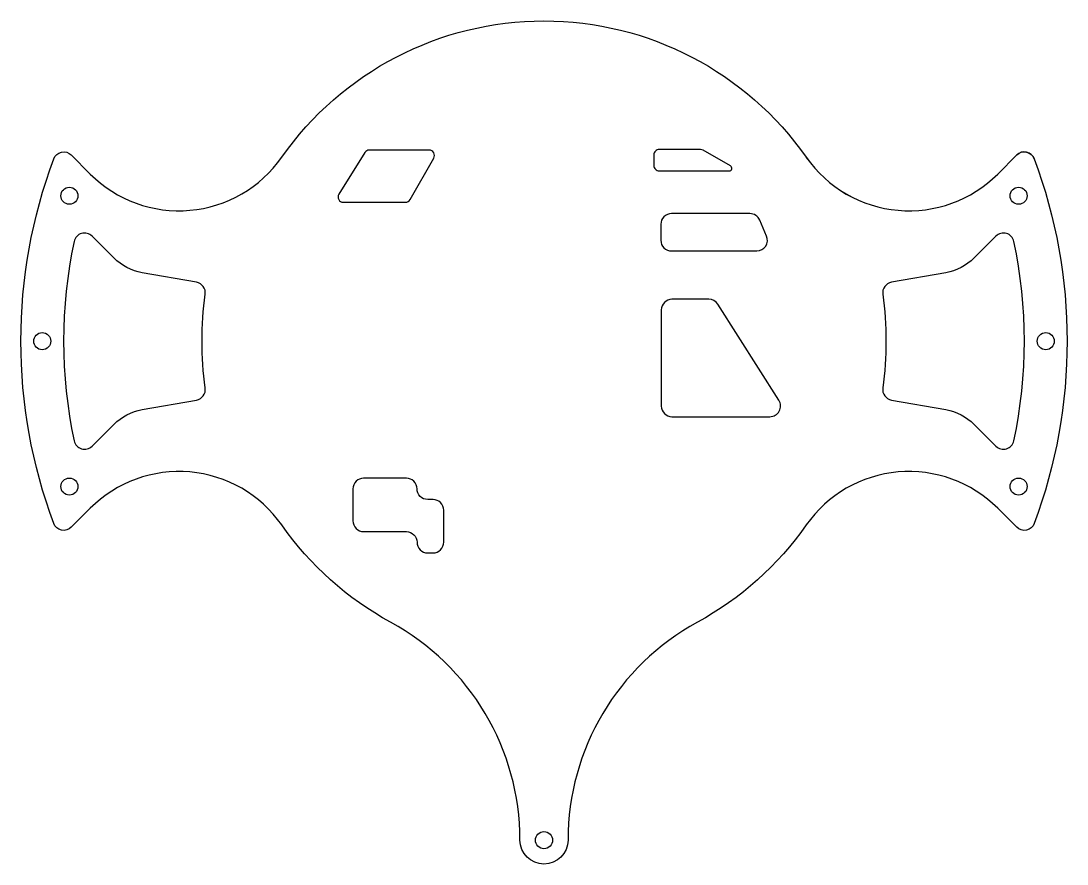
# Model space of a CAD drawing. Header units: millimetres. Extents: x -98 to 98, y -95 to 63.
import ezdxf

# ---------------------------------------------------------------- set-up
doc = ezdxf.new("R2010")
doc.units = ezdxf.units.MM
doc.layers.add('Layer 3 Sketches', color=254, linetype='Continuous', true_color=0xc2ced6)

msp = doc.modelspace()

# ---------------------------------------------------------------- linework, layer by layer
for p, q in [((-23.79, -24.63, 1.57), (-23.79, -24.63, 1.57)), ((-23.79, -34.63, 1.57), (-23.79, -34.63, 1.57))]:
    msp.add_line(p, q)
at = {"elevation": -0.03}
for points in [[(-33.57, 38.37), (-38.44, 30.59, 0.589077), (-37.59, 29.06), (-25.97, 29.06, 0.269187), (-25.1, 29.57), (-20.66, 37.35, 0.575811), (-21.53, 38.84), (-32.73, 38.84, 0.258593)], [(20.57, 37.95), (20.57, 35.95, 0.414214), (21.57, 34.95), (34.57, 34.95), (34.69, 34.95, 0.769097), (34.94, 35.88), (29.8, 38.82, 0.13052), (29.31, 38.95), (27.57, 38.95), (25.57, 38.95), (21.57, 38.95, 0.414214)], [(23.89, 19.95), (39.86, 19.95, 0.538437), (41.7, 22.74), (40.41, 25.74, 0.300021), (38.57, 26.95), (23.89, 26.95, 0.414214), (21.89, 24.95), (21.89, 21.95, 0.414214)], [(21.97, 8.89), (21.97, -9.11, 0.414214), (23.97, -11.11), (42.32, -11.11, 0.591818), (44.01, -8.04), (32.55, 9.96, 0.256425), (30.87, 10.89), (23.97, 10.89, 0.414214)], [(-25.79, -22.63), (-33.79, -22.63, 0.414214), (-35.79, -24.63), (-35.79, -30.63, 0.414214), (-33.79, -32.63), (-25.79, -32.63, -0.414214), (-23.79, -34.63, 0.414214), (-21.79, -36.63), (-20.79, -36.63, 0.414214), (-18.79, -34.63), (-18.79, -28.63, 0.414214), (-20.79, -26.63), (-21.79, -26.63, -0.414214), (-23.79, -24.63, 0.414214)]]:
    msp.add_lwpolyline(points, format="xyb", close=True, dxfattribs=at)
at = {"layer": 'Layer 3 Sketches', "color": 241}
msp.add_lwpolyline([(49.13, 37.49, 0.466176), (85, 34.36), (88.57, 37.93, -0.546354), (91.85, 37.21, -0.179922), (91.85, -31.11, -0.546354), (88.57, -31.83), (85, -28.26, 0.466176), (49.13, -31.39, -0.115542), (28.73, -49.62, 0.274483), (4.5, -90.45, -0.996421), (-4.5, -90.45, 0.274483), (-28.73, -49.62, -0.115542), (-49.13, -31.39, 0.466176), (-85, -28.26), (-88.57, -31.83, -0.546354), (-91.85, -31.11, -0.179922), (-91.85, 37.21, -0.546354), (-88.57, 37.93), (-85, 34.36, 0.466176), (-49.13, 37.49, -0.520291)], format="xyb", close=True, dxfattribs=at)
for points in [[(91.85, 37.21, 0.546354), (88.57, 37.93), (85, 34.36)], [(91.85, -31.11, -0.546354), (88.57, -31.83), (85, -28.26)]]:
    msp.add_lwpolyline(points, format="xyb", dxfattribs=at)
at = {"layer": 'Layer 3 Sketches'}
for points in [[(-84.67, 22.72, 0.595101), (-88.04, 21.72, 0.10486), (-88.04, -15.62, 0.595101), (-84.67, -16.62), (-80.6, -12.55, -0.153915), (-75.26, -9.77), (-65.1, -7.98, 0.403407), (-63.47, -5.73, -0.068857), (-63.47, 11.83, 0.403407), (-65.1, 14.08), (-75.26, 15.87, -0.153915), (-80.6, 18.64)], [(88.04, -15.62, 0.10486), (88.04, 21.72, 0.595101), (84.67, 22.72), (80.6, 18.64, -0.153915), (75.26, 15.87), (65.1, 14.08, 0.403407), (63.47, 11.83, -0.068857), (63.47, -5.73, 0.403407), (65.1, -7.98), (75.26, -9.77, -0.153915), (80.6, -12.55), (84.67, -16.62, 0.595101)]]:
    msp.add_lwpolyline(points, format="xyb", close=True, dxfattribs=at)
at = {"layer": 'Layer 3 Sketches', "color": 241}
for centre in [(-88.92, 30.29), (88.92, 30.29), (-94, 3.05), (94, 3.05), (-88.92, -24.2), (88.92, -24.2), (0, -90.45)]:
    msp.add_circle(centre, 1.6, dxfattribs=at)
msp.add_arc((68.38, 50.97), 23.5, 215.0231, 315, dxfattribs=at)

doc.saveas('drawing.dxf')
